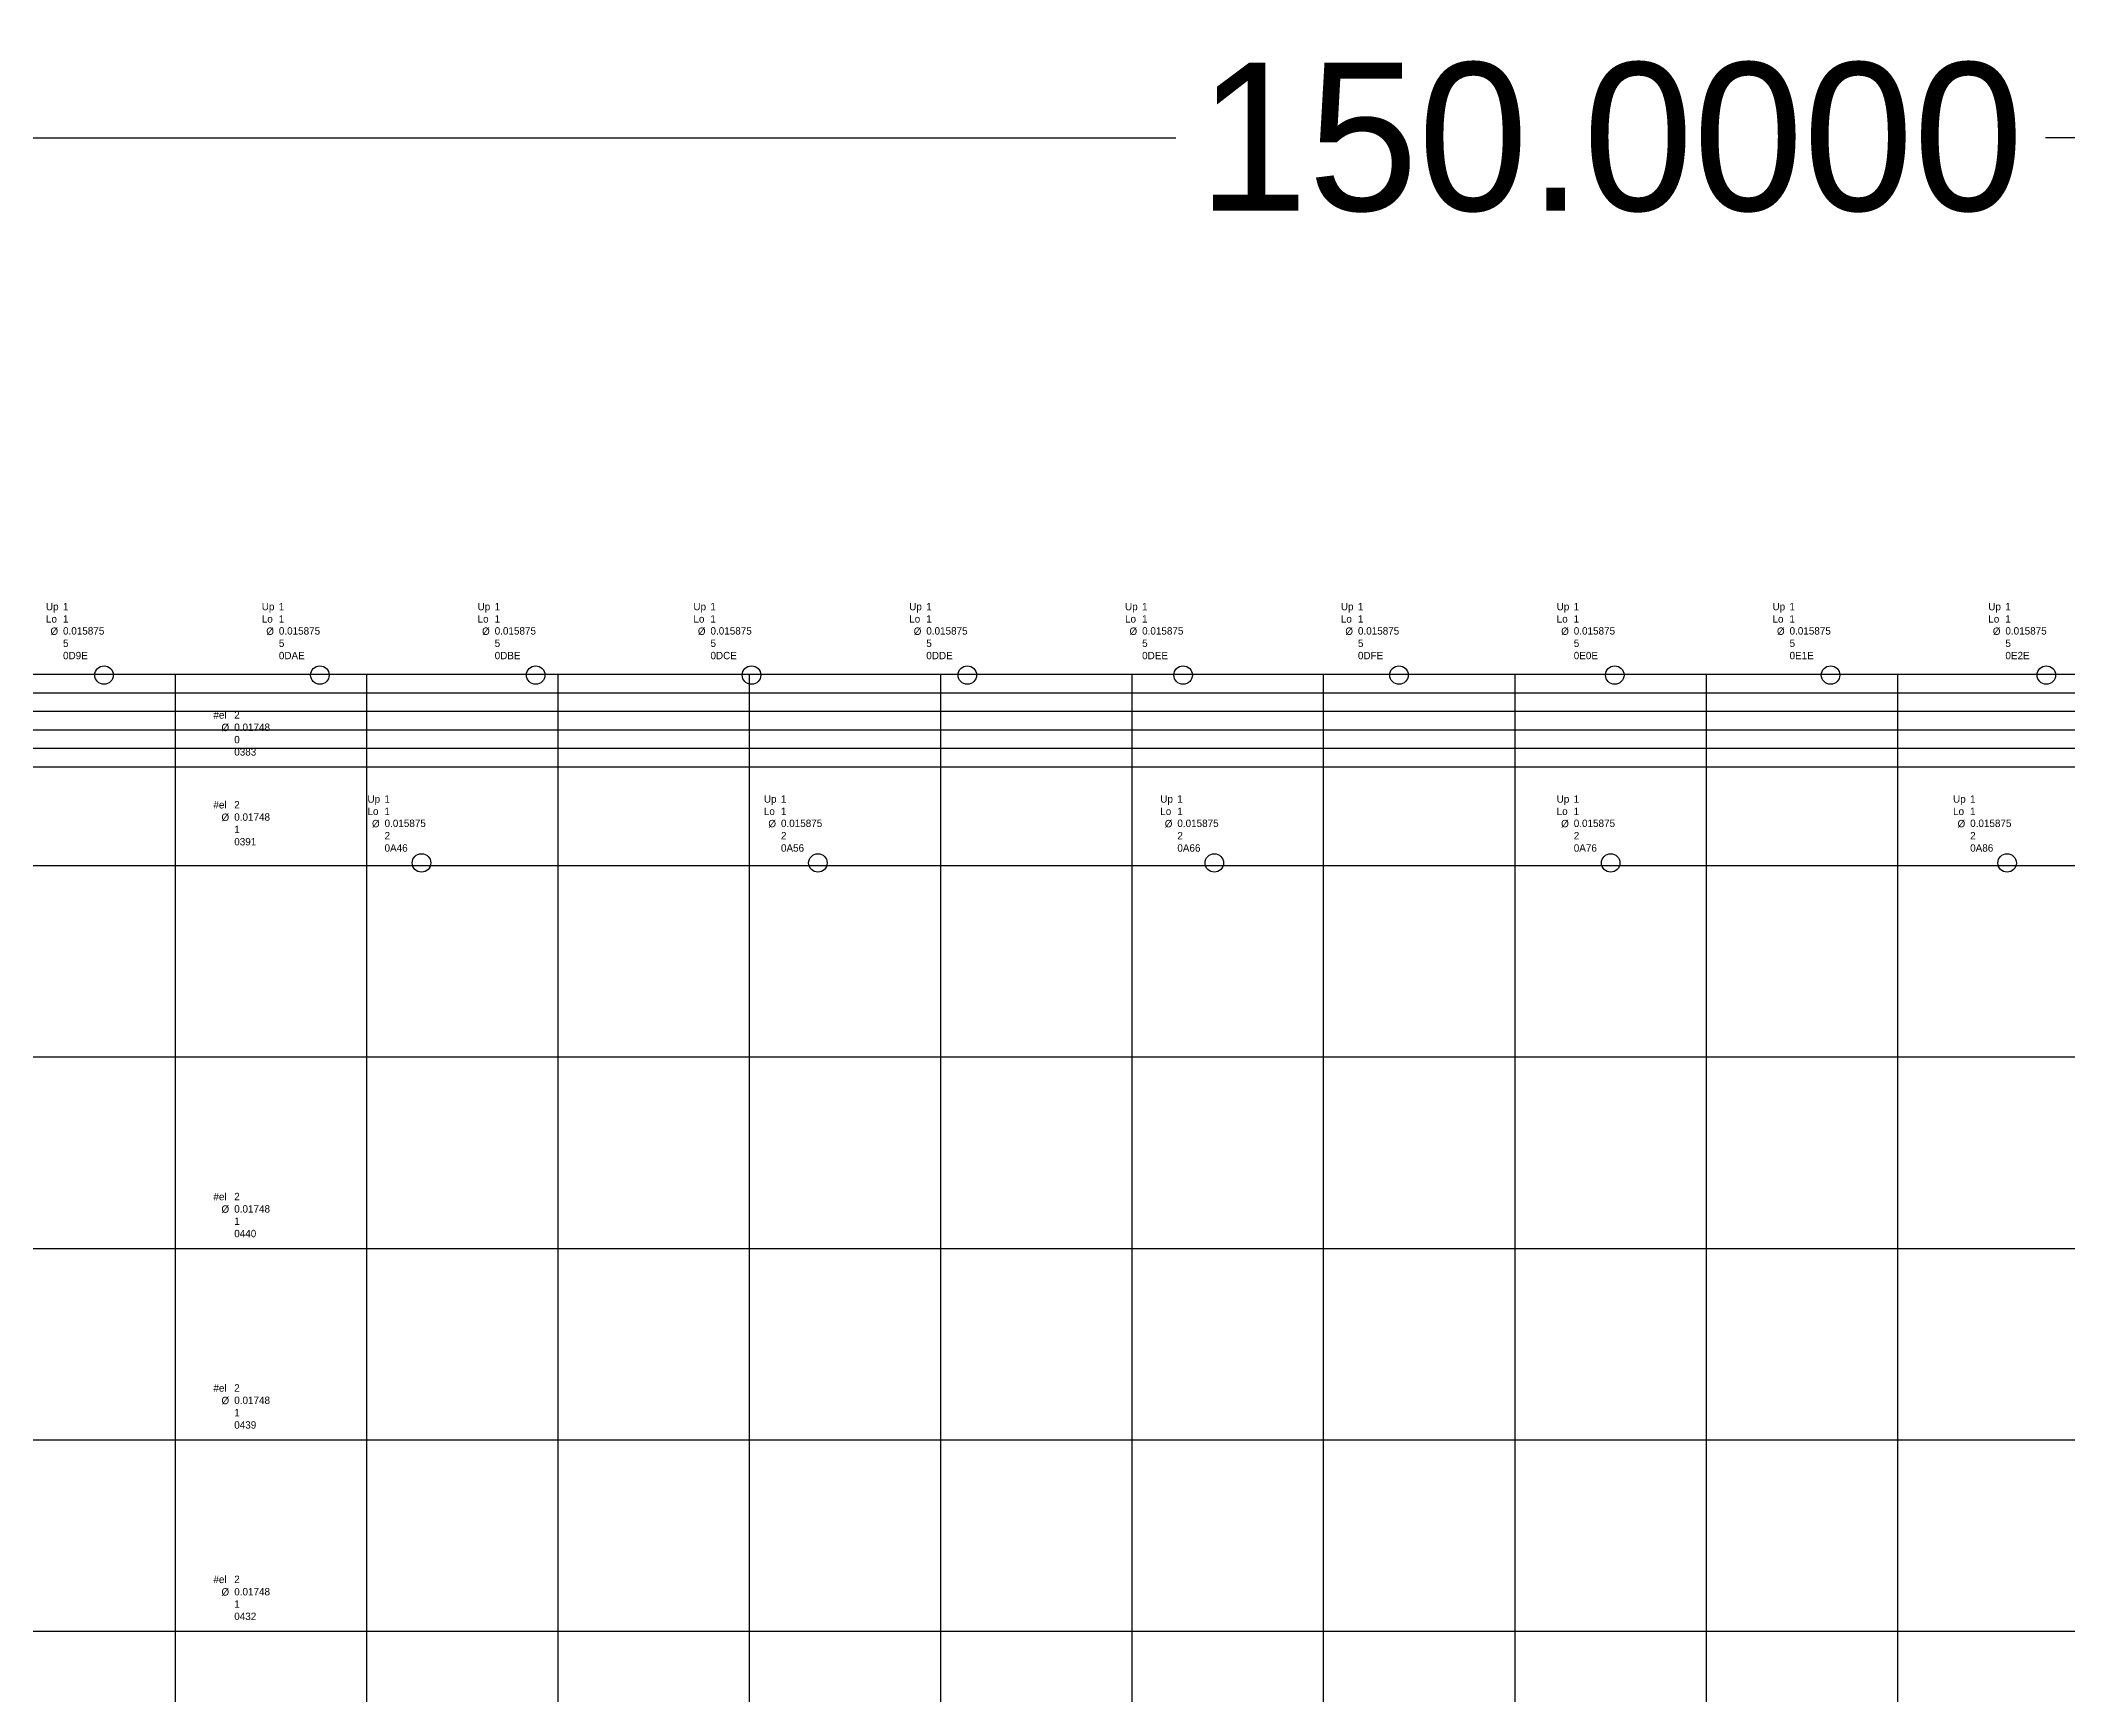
# Model space of a CAD drawing. Extents: x -24 to 199, y -12 to 167.
# Drawn here: x 32.6 to 87.3, y 122.4 to 167.1 of the extents above; entities that cross this region are included whole.
import ezdxf

# ---------------------------------------------------------------- set-up
doc = ezdxf.new("R2010")
doc.units = 0
doc.header["$MEASUREMENT"] = 0
doc.layers.get('0').update_dxf_attribs({"linetype": 'CONTINUOUS'})
doc.layers.get('Defpoints').update_dxf_attribs({"linetype": 'CONTINUOUS'})
doc.layers.add('PRIMARY', color=1, linetype='CONTINUOUS')
doc.layers.add('PRIMARYDATA', color=1, linetype='CONTINUOUS')
doc.dimstyles.get("Standard").update_dxf_attribs({"dimtxt": 0.18, "dimasz": 0.18, "dimexe": 0.18, "dimexo": 0.0625, "dimgap": 0.09, "dimtad": 0, "dimtih": 1, "dimtoh": 1, "dimdec": 4, "dimzin": 0, "dimdsep": 46, "dimtxsty": 'Standard', "dimcen": 0.09, "dimadec": 0, "dimazin": 0, "dimtfac": 1, "dimtdec": 4, "dimtofl": 0, "dimtmove": 0, "dimatfit": 3, "dimfxl": 1, "dimtolj": 1, "dimtzin": 0, "dimarcsym": 0})

# ---------------------------------------------------------------- blocks, each defined once
blk = doc.blocks.new('CY_GRID')
for s, p in [('#el', (-0.567, 0.999)), ('%%c', (-0.35, 0.662))]:
    blk.add_text(s, height=0.2).set_placement(p)
at = {"layer": 'PRIMARYDATA', "linetype": 'Continuous'}
for tag, p in [('@NELEM', (-0.004, 1.001)), ('@DIAM', (-0.004, 0.667)), ('@GROUP', (-0.004, 0.334)), ('@HANDLE', (-0.004, 0.001))]:
    blk.add_attdef(tag, p, '', height=0.2, dxfattribs=at)
blk = doc.blocks.new('CY_ROD')
for s, p in [('Up', (-0.46, 1.328)), ('Lo', (-0.46, 0.995)), ('%%c', (-0.339, 0.663))]:
    blk.add_text(s, height=0.2).set_placement(p)
at = {"layer": 'PRIMARYDATA', "linetype": 'Continuous'}
for tag, p in [('@UPPER', (-0.001, 1.327)), ('@LOWER', (-0.001, 0.994)), ('@DIAM', (0.002, 0.671)), ('@GROUP', (0.002, 0.337)), ('@HANDLE', (0.002, 0.004))]:
    blk.add_attdef(tag, p, '', height=0.2, dxfattribs=at)
blk = doc.blocks.new('*D5')
at = {"layer": 'Defpoints', "color": 0, "linetype": 'Continuous', "transparency": 16777216}
for p in [(150, 164.5), (0, 150), (150, 150)]:
    blk.add_point(p, dxfattribs=at)
at = {"layer": 'PRIMARY', "color": 170, "linetype": 'Continuous', "transparency": 16777216}
for p, q in [((0, 150.062), (0, 164.68)), ((150, 150.062), (150, 164.68))]:
    blk.add_line(p, q, dxfattribs=at)
at = {"layer": 'PRIMARY', "color": 0, "linetype": 'Continuous', "lineweight": -2, "transparency": 16777216}
for p, q in [((0.18, 164.5), (63.243, 164.5)), ((149.82, 164.5), (86.757, 164.5))]:
    blk.add_line(p, q, dxfattribs=at)
at = {"layer": 'PRIMARY', "color": 0, "linetype": 'Continuous', "transparency": 16777216}
for points in [[(0.18, 164.53), (0.18, 164.47), (0, 164.5)], [(149.82, 164.53), (149.82, 164.47), (150, 164.5)]]:
    blk.add_solid(points, dxfattribs=at)
at = {"layer": 'PRIMARY', "color": 0, "linetype": 'Continuous', "transparency": 16777216, "insert": (75, 164.5), "char_height": 4, "attachment_point": 5}
blk.add_mtext('\\A1;150.0000', dxfattribs=at)

msp = doc.modelspace()

# ---------------------------------------------------------------- linework, layer by layer
at = {"layer": 'PRIMARY'}
for p, q in [((0, 150, -0.5), (150, 150, -0.5)), ((36.2069, 0, -0.5), (36.2069, 150, -0.5)), ((41.37931, 0, -0.5), (41.37931, 150, -0.5)), ((46.55172, 0, -0.5), (46.55172, 150, -0.5)), ((51.72414, 0, -0.5), (51.72414, 150, -0.5)), ((56.89655, 0, -0.5), (56.89655, 150, -0.5)), ((62.06897, 0, -0.5), (62.06897, 150, -0.5)), ((67.24138, 0, -0.5), (67.24138, 150, -0.5)), ((72.41379, 0, -0.5), (72.41379, 150, -0.5)), ((77.58621, 0, -0.5), (77.58621, 150, -0.5)), ((82.75862, 0, -0.5), (82.75862, 150, -0.5)), ((0, 149.5, -0.5), (150, 149.5, -0.5)), ((0, 149, -0.5), (150, 149, -0.5)), ((0, 148.5, -0.5), (150, 148.5, -0.5)), ((0, 148, -0.5), (150, 148, -0.5)), ((0, 147.5, -0.5), (150, 147.5, -0.5)), ((0, 144.82759, -0.5), (150, 144.82759, -0.5)), ((0, 139.65517, -0.5), (150, 139.65517, -0.5)), ((0, 134.48276, -0.5), (150, 134.48276, -0.5)), ((0, 129.31034, -0.5), (150, 129.31034, -0.5)), ((0, 124.13793, -0.5), (150, 124.13793, -0.5))]:
    msp.add_line(p, q, dxfattribs=at)
for centre in [(34.27678, 149.97678, -1), (40.11011, 149.97678, -1), (45.94344, 149.97678, -1), (51.77678, 149.97678, -1), (57.61011, 149.97678, -1), (63.44344, 149.97678, -1), (69.27678, 149.97678, -1), (75.11011, 149.97678, -1), (80.94344, 149.97678, -1), (86.77678, 149.97678, -1), (42.85714, 144.9, -0.5), (53.57143, 144.9, -0.5), (64.28571, 144.9, -0.5), (75, 144.9, -0.5), (85.71429, 144.9, -0.5)]:
    msp.add_circle(centre, 0.25, dxfattribs=at)
at = {"layer": 'PRIMARY', "color": 2}
for centre in [(34.27678, 149.97678, -1), (40.11011, 149.97678, -1), (45.94344, 149.97678, -1), (51.77678, 149.97678, -1), (57.61011, 149.97678, -1), (63.44344, 149.97678, -1), (69.27678, 149.97678, -1), (75.11011, 149.97678, -1), (80.94344, 149.97678, -1), (86.77678, 149.97678, -1), (42.85714, 144.9, -0.5), (53.57143, 144.9, -0.5), (64.28571, 144.9, -0.5), (75, 144.9, -0.5), (85.71429, 144.9, -0.5)]:
    msp.add_circle(centre, 0.25, dxfattribs=at)

# ---------------------------------------------------------------- block references
at = {"layer": 'PRIMARYDATA'}
for name, p, values in [('CY_ROD', (33.16667, 150.4), {'@UPPER': '1', '@LOWER': '1', '@DIAM': '0.015875', '@GROUP': '5', '@HANDLE': '0D9E'}), ('CY_ROD', (39, 150.4), {'@UPPER': '1', '@LOWER': '1', '@DIAM': '0.015875', '@GROUP': '5', '@HANDLE': '0DAE'}), ('CY_ROD', (44.83333, 150.4), {'@UPPER': '1', '@LOWER': '1', '@DIAM': '0.015875', '@GROUP': '5', '@HANDLE': '0DBE'}), ('CY_ROD', (50.66667, 150.4), {'@UPPER': '1', '@LOWER': '1', '@DIAM': '0.015875', '@GROUP': '5', '@HANDLE': '0DCE'}), ('CY_ROD', (56.5, 150.4), {'@UPPER': '1', '@LOWER': '1', '@DIAM': '0.015875', '@GROUP': '5', '@HANDLE': '0DDE'}), ('CY_ROD', (62.33333, 150.4), {'@UPPER': '1', '@LOWER': '1', '@DIAM': '0.015875', '@GROUP': '5', '@HANDLE': '0DEE'}), ('CY_ROD', (68.16667, 150.4), {'@UPPER': '1', '@LOWER': '1', '@DIAM': '0.015875', '@GROUP': '5', '@HANDLE': '0DFE'}), ('CY_ROD', (74, 150.4), {'@UPPER': '1', '@LOWER': '1', '@DIAM': '0.015875', '@GROUP': '5', '@HANDLE': '0E0E'}), ('CY_ROD', (79.83333, 150.4), {'@UPPER': '1', '@LOWER': '1', '@DIAM': '0.015875', '@GROUP': '5', '@HANDLE': '0E1E'}), ('CY_ROD', (85.66667, 150.4), {'@UPPER': '1', '@LOWER': '1', '@DIAM': '0.015875', '@GROUP': '5', '@HANDLE': '0E2E'}), ('CY_GRID', (37.8, 147.8), {'@NELEM': '2', '@DIAM': '0.01748', '@GROUP': '0', '@HANDLE': '0383'}), ('CY_GRID', (37.8, 145.37241), {'@NELEM': '2', '@DIAM': '0.01748', '@GROUP': '1', '@HANDLE': '0391'}), ('CY_ROD', (41.85714, 145.2), {'@UPPER': '1', '@LOWER': '1', '@DIAM': '0.015875', '@GROUP': '2', '@HANDLE': '0A46'}), ('CY_ROD', (52.57143, 145.2), {'@UPPER': '1', '@LOWER': '1', '@DIAM': '0.015875', '@GROUP': '2', '@HANDLE': '0A56'}), ('CY_ROD', (63.28571, 145.2), {'@UPPER': '1', '@LOWER': '1', '@DIAM': '0.015875', '@GROUP': '2', '@HANDLE': '0A66'}), ('CY_ROD', (74, 145.2), {'@UPPER': '1', '@LOWER': '1', '@DIAM': '0.015875', '@GROUP': '2', '@HANDLE': '0A76'}), ('CY_ROD', (84.71429, 145.2), {'@UPPER': '1', '@LOWER': '1', '@DIAM': '0.015875', '@GROUP': '2', '@HANDLE': '0A86'}), ('CY_GRID', (37.8, 134.78276), {'@NELEM': '2', '@DIAM': '0.01748', '@GROUP': '1', '@HANDLE': '0440'}), ('CY_GRID', (37.8, 129.61034), {'@NELEM': '2', '@DIAM': '0.01748', '@GROUP': '1', '@HANDLE': '0439'}), ('CY_GRID', (37.8, 124.43793), {'@NELEM': '2', '@DIAM': '0.01748', '@GROUP': '1', '@HANDLE': '0432'})]:
    msp.add_blockref(name, p, dxfattribs=at).add_auto_attribs(values)

# ---------------------------------------------------------------- dimensions: what is measured, and where the dimension line sits
at = {"layer": 'PRIMARY', "color": 170, "linetype": 'Continuous'}
dim = msp.add_linear_dim(base=(150, 164.5, -0.5), p1=(0, 150, -0.5), p2=(150, 150, -0.5), dimstyle='Standard', override={"dimtxt": 4, "dimclre": 170, "dimtdec": 0, "dimatfit": 1, "dimlwe": 65535}, dxfattribs=at)
dim.commit()
dim.dimension.update_dxf_attribs({"geometry": '*D5', "text_midpoint": (75, 164.5, -0.5)})

doc.saveas('drawing.dxf')
